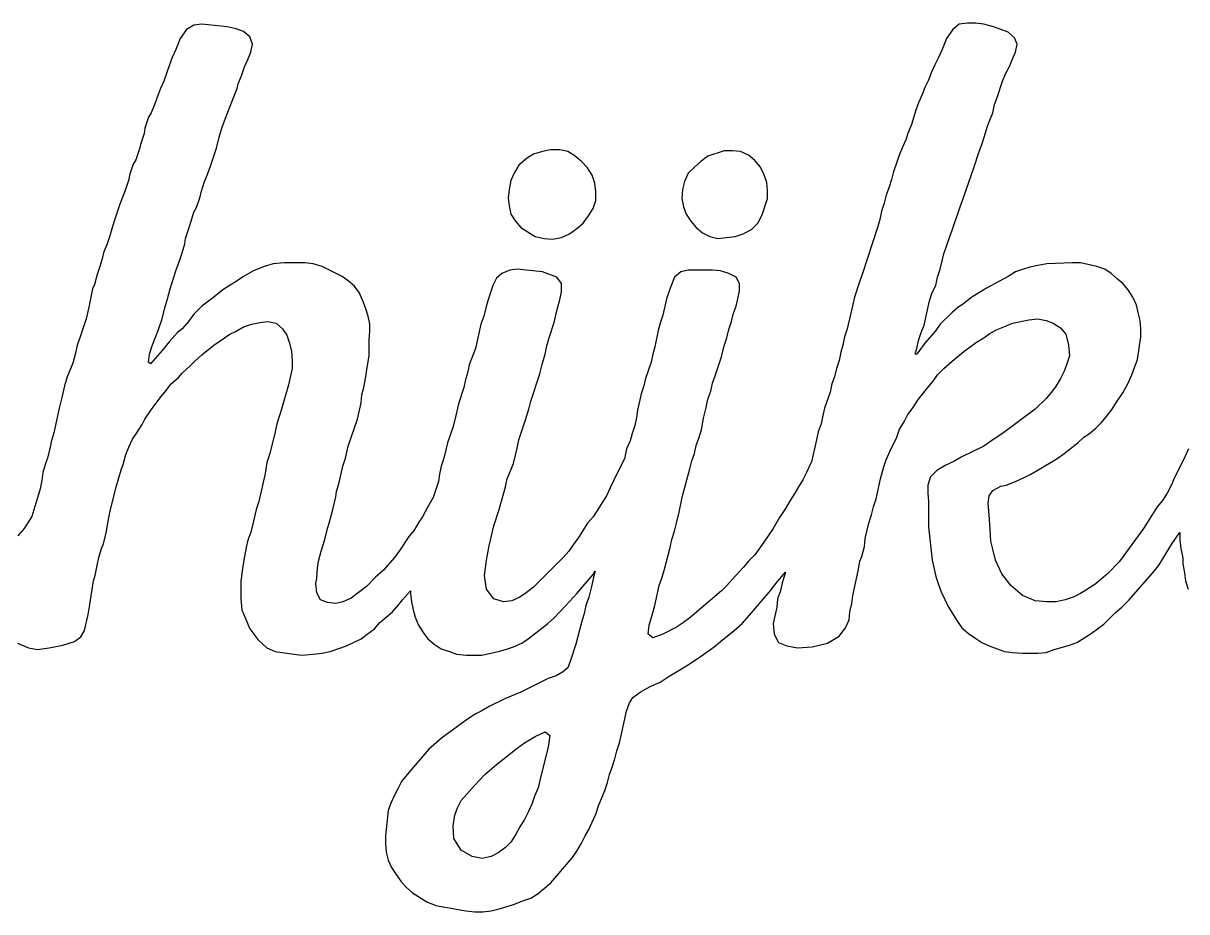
# Model space of a CAD drawing. Header units: metres. Extents: x 0 to 150, y -4 to 10.
# Drawn here: x 39.16 to 57.04, y -4.08 to 9.57 of the extents above; entities that cross this region are included whole.
import ezdxf

# ---------------------------------------------------------------- set-up
doc = ezdxf.new("R2010")
doc.units = ezdxf.units.M

msp = doc.modelspace()

# ---------------------------------------------------------------- linework, layer by layer
for p, q in [((41.782, 9.541), (41.671, 9.472)), ((41.907, 9.555), (41.782, 9.541)), ((42.296, 9.513), (41.907, 9.555)), ((42.435, 9.485), (42.296, 9.513)), ((42.546, 9.444), (42.435, 9.485)), ((53.547, 9.555), (53.449, 9.472)), ((53.672, 9.569), (53.547, 9.555)), ((53.797, 9.569), (53.672, 9.569)), ((53.922, 9.555), (53.797, 9.569)), ((54.074, 9.513), (53.922, 9.555)), ((54.158, 9.485), (54.074, 9.513)), ((54.297, 9.43), (54.158, 9.485)), ((41.574, 9.333), (41.504, 9.166)), ((41.671, 9.472), (41.574, 9.333)), ((42.643, 9.36), (42.546, 9.444)), ((42.685, 9.249), (42.643, 9.36)), ((53.352, 9.333), (53.283, 9.166)), ((53.449, 9.472), (53.352, 9.333)), ((54.394, 9.347), (54.297, 9.43)), ((54.436, 9.249), (54.394, 9.347)), ((41.504, 9.166), (41.449, 9.041)), ((42.615, 9.013), (42.657, 9.124)), ((42.657, 9.124), (42.685, 9.249)), ((53.283, 9.166), (53.227, 9.041)), ((54.352, 8.999), (54.408, 9.124)), ((54.408, 9.124), (54.436, 9.249)), ((41.449, 9.041), (41.407, 8.93)), ((42.56, 8.902), (42.615, 9.013)), ((53.227, 9.041), (53.172, 8.93)), ((54.324, 8.916), (54.352, 8.999)), ((41.407, 8.93), (41.324, 8.68)), ((42.463, 8.638), (42.518, 8.777)), ((42.518, 8.777), (42.56, 8.902)), ((53.116, 8.805), (53.074, 8.694)), ((53.172, 8.93), (53.116, 8.805)), ((54.213, 8.68), (54.255, 8.791)), ((54.255, 8.791), (54.324, 8.916)), ((41.324, 8.68), (41.268, 8.569)), ((42.449, 8.569), (42.463, 8.638)), ((53.019, 8.583), (52.977, 8.472)), ((53.074, 8.694), (53.019, 8.583)), ((54.13, 8.43), (54.213, 8.68)), ((41.227, 8.458), (41.185, 8.333)), ((41.268, 8.569), (41.227, 8.458)), ((42.379, 8.388), (42.449, 8.569)), ((52.977, 8.472), (52.922, 8.347)), ((54.088, 8.319), (54.13, 8.43)), ((41.185, 8.333), (41.129, 8.194)), ((42.268, 8.11), (42.379, 8.388)), ((52.88, 8.235), (52.811, 8.013)), ((52.922, 8.347), (52.88, 8.235)), ((54.061, 8.194), (54.088, 8.319)), ((41.088, 8.124), (41.032, 7.958)), ((41.129, 8.194), (41.088, 8.124)), ((42.213, 7.958), (42.268, 8.11)), ((53.977, 7.972), (54.005, 8.055)), ((54.005, 8.055), (54.061, 8.194)), ((41.018, 7.874), (40.963, 7.708)), ((41.032, 7.958), (41.018, 7.874)), ((42.171, 7.819), (42.213, 7.958)), ((52.755, 7.874), (52.727, 7.777)), ((52.811, 8.013), (52.755, 7.874)), ((53.936, 7.833), (53.977, 7.972)), ((40.963, 7.708), (40.949, 7.638)), ((42.129, 7.652), (42.171, 7.819)), ((52.727, 7.777), (52.672, 7.666)), ((53.852, 7.597), (53.894, 7.708)), ((53.894, 7.708), (53.936, 7.833)), ((40.949, 7.638), (40.893, 7.472)), ((42.032, 7.36), (42.129, 7.652)), ((47.002, 7.555), (46.891, 7.485)), ((47.141, 7.597), (47.002, 7.555)), ((47.266, 7.624), (47.141, 7.597)), ((47.405, 7.624), (47.266, 7.624)), ((47.53, 7.597), (47.405, 7.624)), ((47.641, 7.527), (47.53, 7.597)), ((47.738, 7.444), (47.641, 7.527)), ((49.684, 7.527), (49.573, 7.444)), ((49.934, 7.61), (49.684, 7.527)), ((50.059, 7.61), (49.934, 7.61)), ((50.184, 7.597), (50.059, 7.61)), ((50.309, 7.541), (50.184, 7.597)), ((50.406, 7.458), (50.309, 7.541)), ((52.616, 7.527), (52.574, 7.402)), ((52.672, 7.666), (52.616, 7.527)), ((53.769, 7.347), (53.852, 7.597)), ((40.852, 7.402), (40.796, 7.235)), ((40.893, 7.472), (40.852, 7.402)), ((41.977, 7.208), (42.032, 7.36)), ((46.78, 7.388), (46.71, 7.277)), ((46.891, 7.485), (46.78, 7.388)), ((47.835, 7.347), (47.738, 7.444)), ((47.905, 7.235), (47.835, 7.347)), ((49.476, 7.36), (49.378, 7.263)), ((49.573, 7.444), (49.476, 7.36)), ((50.49, 7.36), (50.406, 7.458)), ((50.545, 7.249), (50.49, 7.36)), ((52.574, 7.402), (52.533, 7.291)), ((53.686, 7.111), (53.769, 7.347)), ((40.782, 7.166), (40.727, 6.999)), ((40.796, 7.235), (40.782, 7.166)), ((41.949, 7.138), (41.977, 7.208)), ((46.71, 7.277), (46.655, 7.152)), ((47.946, 7.111), (47.905, 7.235)), ((49.378, 7.263), (49.323, 7.138)), ((50.587, 7.124), (50.545, 7.249)), ((52.505, 7.166), (52.463, 7.041)), ((52.533, 7.291), (52.505, 7.166)), ((40.727, 6.999), (40.643, 6.791)), ((41.893, 6.972), (41.949, 7.138)), ((46.627, 7.013), (46.613, 6.888)), ((46.655, 7.152), (46.627, 7.013)), ((47.96, 6.986), (47.946, 7.111)), ((47.96, 6.847), (47.96, 6.986)), ((49.295, 7.013), (49.281, 6.874)), ((49.323, 7.138), (49.295, 7.013)), ((50.601, 6.999), (50.587, 7.124)), ((50.601, 6.874), (50.601, 6.999)), ((52.463, 7.041), (52.422, 6.93)), ((53.602, 6.861), (53.686, 7.111)), ((41.824, 6.736), (41.879, 6.902)), ((41.879, 6.902), (41.893, 6.972)), ((46.613, 6.888), (46.627, 6.763)), ((47.919, 6.722), (47.96, 6.847)), ((49.281, 6.874), (49.309, 6.749)), ((50.517, 6.624), (50.601, 6.874)), ((52.394, 6.805), (52.352, 6.68)), ((52.422, 6.93), (52.394, 6.805)), ((53.561, 6.749), (53.602, 6.861)), ((40.602, 6.666), (40.56, 6.527)), ((40.643, 6.791), (40.602, 6.666)), ((41.74, 6.527), (41.782, 6.666)), ((41.782, 6.666), (41.824, 6.736)), ((46.627, 6.763), (46.655, 6.638)), ((46.655, 6.638), (46.724, 6.527)), ((47.849, 6.611), (47.919, 6.722)), ((49.309, 6.749), (49.351, 6.638)), ((49.351, 6.638), (49.42, 6.527)), ((50.448, 6.499), (50.517, 6.624)), ((52.352, 6.68), (52.324, 6.555)), ((53.477, 6.513), (53.519, 6.624)), ((53.519, 6.624), (53.561, 6.749)), ((40.532, 6.444), (40.49, 6.305)), ((40.56, 6.527), (40.532, 6.444)), ((41.699, 6.402), (41.74, 6.527)), ((46.724, 6.527), (46.807, 6.43)), ((47.669, 6.416), (47.766, 6.499)), ((47.766, 6.499), (47.849, 6.611)), ((49.42, 6.527), (49.503, 6.43)), ((50.351, 6.402), (50.448, 6.499)), ((52.297, 6.444), (52.213, 6.194)), ((52.324, 6.555), (52.297, 6.444)), ((53.436, 6.388), (53.477, 6.513)), ((40.49, 6.305), (40.449, 6.18)), ((41.643, 6.18), (41.657, 6.263)), ((41.657, 6.263), (41.699, 6.402)), ((46.807, 6.43), (47.03, 6.291)), ((47.03, 6.291), (47.169, 6.263)), ((47.169, 6.263), (47.294, 6.249)), ((47.294, 6.249), (47.432, 6.277)), ((47.432, 6.277), (47.557, 6.333)), ((47.557, 6.333), (47.669, 6.416)), ((49.503, 6.43), (49.601, 6.347)), ((49.601, 6.347), (49.712, 6.291)), ((49.712, 6.291), (49.837, 6.263)), ((49.837, 6.263), (50.101, 6.291)), ((50.101, 6.291), (50.226, 6.333)), ((50.226, 6.333), (50.351, 6.402)), ((53.311, 6.027), (53.394, 6.277)), ((53.394, 6.277), (53.436, 6.388)), ((40.449, 6.18), (40.393, 6.041)), ((41.602, 6.041), (41.643, 6.18)), ((52.213, 6.194), (52.061, 5.722)), ((40.379, 5.972), (40.338, 5.833)), ((40.393, 6.041), (40.379, 5.972)), ((41.504, 5.763), (41.56, 5.916)), ((41.56, 5.916), (41.602, 6.041)), ((53.255, 5.791), (53.283, 5.916)), ((53.283, 5.916), (53.311, 6.027)), ((40.338, 5.833), (40.296, 5.708)), ((41.421, 5.486), (41.504, 5.763)), ((42.699, 5.763), (42.546, 5.68)), ((42.865, 5.833), (42.699, 5.763)), ((43.004, 5.874), (42.865, 5.833)), ((43.171, 5.888), (43.004, 5.874)), ((43.49, 5.888), (43.171, 5.888)), ((43.615, 5.874), (43.49, 5.888)), ((43.754, 5.833), (43.615, 5.874)), ((44.06, 5.68), (43.754, 5.833)), ((46.516, 5.722), (46.432, 5.652)), ((46.641, 5.777), (46.516, 5.722)), ((46.752, 5.791), (46.641, 5.777)), ((46.891, 5.777), (46.752, 5.791)), ((47.141, 5.749), (46.891, 5.777)), ((47.363, 5.666), (47.141, 5.749)), ((49.267, 5.749), (49.17, 5.666)), ((49.378, 5.777), (49.267, 5.749)), ((49.753, 5.777), (49.378, 5.777)), ((49.878, 5.763), (49.753, 5.777)), ((50.003, 5.722), (49.878, 5.763)), ((50.115, 5.666), (50.003, 5.722)), ((52.061, 5.722), (52.019, 5.611)), ((53.213, 5.666), (53.255, 5.791)), ((54.408, 5.749), (54.297, 5.68)), ((54.533, 5.791), (54.408, 5.749)), ((54.63, 5.819), (54.533, 5.791)), ((54.755, 5.847), (54.63, 5.819)), ((54.894, 5.874), (54.755, 5.847)), ((55.283, 5.888), (54.894, 5.874)), ((55.408, 5.888), (55.283, 5.888)), ((55.658, 5.833), (55.408, 5.888)), ((55.783, 5.791), (55.658, 5.833)), ((55.88, 5.722), (55.783, 5.791)), ((55.977, 5.638), (55.88, 5.722)), ((40.254, 5.555), (40.227, 5.486)), ((40.296, 5.708), (40.254, 5.555)), ((42.449, 5.611), (42.227, 5.472)), ((42.546, 5.68), (42.449, 5.611)), ((44.157, 5.611), (44.06, 5.68)), ((44.254, 5.527), (44.157, 5.611)), ((46.432, 5.652), (46.377, 5.541)), ((47.432, 5.569), (47.363, 5.666)), ((47.432, 5.444), (47.432, 5.569)), ((49.17, 5.666), (49.101, 5.499)), ((50.17, 5.569), (50.115, 5.666)), ((50.17, 5.458), (50.17, 5.569)), ((52.019, 5.611), (51.936, 5.361)), ((53.186, 5.541), (53.213, 5.666)), ((54.297, 5.68), (53.963, 5.499)), ((56.061, 5.569), (55.977, 5.638)), ((56.144, 5.472), (56.061, 5.569)), ((40.227, 5.486), (40.171, 5.208)), ((41.379, 5.333), (41.421, 5.486)), ((42.227, 5.472), (42.088, 5.361)), ((44.324, 5.43), (44.254, 5.527)), ((44.379, 5.305), (44.324, 5.43)), ((46.335, 5.416), (46.28, 5.236)), ((46.377, 5.541), (46.335, 5.416)), ((47.405, 5.319), (47.432, 5.444)), ((49.101, 5.499), (49.045, 5.333)), ((50.142, 5.333), (50.17, 5.458)), ((53.088, 5.305), (53.13, 5.43)), ((53.13, 5.43), (53.186, 5.541)), ((53.963, 5.499), (53.741, 5.361)), ((56.213, 5.361), (56.144, 5.472)), ((40.171, 5.208), (40.129, 5.027)), ((41.296, 5.027), (41.338, 5.194)), ((41.338, 5.194), (41.379, 5.333)), ((41.907, 5.222), (41.782, 5.097)), ((42.088, 5.361), (41.907, 5.222)), ((44.421, 5.194), (44.379, 5.305)), ((44.463, 5.069), (44.421, 5.194)), ((46.28, 5.236), (46.238, 5.069)), ((47.363, 5.152), (47.405, 5.319)), ((49.045, 5.333), (48.99, 5.083)), ((50.073, 5.097), (50.115, 5.222)), ((50.115, 5.222), (50.142, 5.333)), ((51.908, 5.249), (51.824, 4.874)), ((51.936, 5.361), (51.908, 5.249)), ((53.005, 4.93), (53.088, 5.305)), ((53.519, 5.194), (53.436, 5.124)), ((53.616, 5.263), (53.519, 5.194)), ((53.741, 5.361), (53.616, 5.263)), ((56.269, 5.236), (56.213, 5.361)), ((56.297, 5.124), (56.269, 5.236)), ((40.129, 5.027), (40.032, 4.736)), ((41.24, 4.861), (41.296, 5.027)), ((41.782, 5.097), (41.699, 4.986)), ((44.49, 4.944), (44.463, 5.069)), ((46.238, 5.069), (46.196, 4.944)), ((47.321, 4.972), (47.363, 5.152)), ((48.99, 5.083), (48.948, 4.958)), ((50.045, 4.986), (50.073, 5.097)), ((53.436, 5.124), (53.255, 4.944)), ((54.366, 4.958), (54.616, 5.013)), ((54.616, 5.013), (54.755, 5.027)), ((54.755, 5.027), (54.88, 4.999)), ((56.324, 4.999), (56.297, 5.124)), ((41.185, 4.722), (41.24, 4.861)), ((41.602, 4.874), (41.532, 4.819)), ((41.699, 4.986), (41.602, 4.874)), ((42.338, 4.791), (42.421, 4.833)), ((42.421, 4.833), (42.546, 4.902)), ((42.546, 4.902), (42.671, 4.944)), ((42.671, 4.944), (42.796, 4.972)), ((42.796, 4.972), (42.921, 4.986)), ((42.921, 4.986), (43.046, 4.958)), ((43.046, 4.958), (43.143, 4.874)), ((43.143, 4.874), (43.213, 4.777)), ((44.477, 4.708), (44.49, 4.833)), ((44.49, 4.833), (44.49, 4.944)), ((46.196, 4.944), (46.113, 4.569)), ((47.238, 4.722), (47.321, 4.972)), ((48.92, 4.847), (48.865, 4.597)), ((48.948, 4.958), (48.92, 4.847)), ((49.976, 4.736), (50.003, 4.861)), ((50.003, 4.861), (50.045, 4.986)), ((51.824, 4.874), (51.783, 4.749)), ((52.963, 4.819), (53.005, 4.93)), ((53.186, 4.847), (53.019, 4.652)), ((53.255, 4.944), (53.186, 4.847)), ((54.019, 4.805), (54.13, 4.861)), ((54.13, 4.861), (54.255, 4.916)), ((54.255, 4.916), (54.366, 4.958)), ((54.88, 4.999), (54.991, 4.958)), ((54.991, 4.958), (55.102, 4.888)), ((55.102, 4.888), (55.186, 4.791)), ((56.338, 4.874), (56.324, 4.999)), ((56.338, 4.749), (56.338, 4.874)), ((40.032, 4.736), (39.99, 4.624)), ((41.143, 4.611), (41.185, 4.722)), ((41.407, 4.68), (41.296, 4.541)), ((41.532, 4.819), (41.407, 4.68)), ((42.088, 4.624), (42.338, 4.791)), ((43.213, 4.777), (43.254, 4.652)), ((43.254, 4.652), (43.282, 4.527)), ((44.477, 4.458), (44.477, 4.708)), ((47.21, 4.611), (47.238, 4.722)), ((49.934, 4.611), (49.976, 4.736)), ((51.783, 4.749), (51.755, 4.624)), ((52.894, 4.569), (52.922, 4.694)), ((53.019, 4.652), (52.894, 4.486)), ((52.922, 4.694), (52.963, 4.819)), ((53.616, 4.527), (53.811, 4.666)), ((53.811, 4.666), (53.922, 4.736)), ((53.922, 4.736), (54.019, 4.805)), ((55.186, 4.791), (55.227, 4.624)), ((56.283, 4.402), (56.338, 4.749)), ((39.963, 4.499), (39.921, 4.347)), ((39.99, 4.624), (39.963, 4.499)), ((41.088, 4.361), (41.102, 4.486)), ((41.102, 4.486), (41.143, 4.611)), ((41.296, 4.541), (41.115, 4.333)), ((41.796, 4.374), (41.907, 4.472)), ((41.907, 4.472), (42.088, 4.624)), ((43.282, 4.527), (43.296, 4.388)), ((46.113, 4.569), (46.016, 4.319)), ((47.141, 4.347), (47.182, 4.486)), ((47.182, 4.486), (47.21, 4.611)), ((48.837, 4.486), (48.809, 4.361)), ((48.865, 4.597), (48.837, 4.486)), ((49.892, 4.444), (49.934, 4.611)), ((51.727, 4.513), (51.699, 4.388)), ((51.755, 4.624), (51.727, 4.513)), ((52.866, 4.486), (52.894, 4.569)), ((52.894, 4.486), (52.866, 4.486)), ((53.436, 4.374), (53.616, 4.527)), ((55.227, 4.624), (55.241, 4.458)), ((39.921, 4.347), (39.838, 4.138)), ((41.115, 4.333), (41.088, 4.361)), ((41.602, 4.194), (41.727, 4.305)), ((41.727, 4.305), (41.796, 4.374)), ((43.296, 4.388), (43.296, 4.263)), ((44.449, 4.277), (44.477, 4.458)), ((46.016, 4.319), (45.988, 4.194)), ((47.099, 4.18), (47.141, 4.347)), ((48.809, 4.361), (48.726, 4.111)), ((49.795, 4.152), (49.892, 4.444)), ((51.699, 4.388), (51.658, 4.263)), ((53.311, 4.263), (53.436, 4.374)), ((55.199, 4.333), (55.158, 4.222)), ((55.241, 4.458), (55.199, 4.333)), ((56.241, 4.277), (56.283, 4.402)), ((39.838, 4.138), (39.796, 3.999)), ((41.435, 4.027), (41.546, 4.124)), ((41.546, 4.124), (41.602, 4.194)), ((43.296, 4.263), (43.24, 4.013)), ((44.421, 4.111), (44.449, 4.277)), ((45.988, 4.194), (45.96, 4.097)), ((46.96, 3.763), (47.099, 4.18)), ((49.753, 4.041), (49.795, 4.152)), ((51.63, 4.138), (51.588, 4.027)), ((51.658, 4.263), (51.63, 4.138)), ((53.144, 4.069), (53.213, 4.166)), ((53.213, 4.166), (53.311, 4.263)), ((55.158, 4.222), (55.102, 4.111)), ((56.144, 4.041), (56.199, 4.166)), ((56.199, 4.166), (56.241, 4.277)), ((39.796, 3.999), (39.754, 3.819)), ((41.338, 3.902), (41.435, 4.027)), ((43.24, 4.013), (43.129, 3.638)), ((44.365, 3.861), (44.393, 3.972)), ((44.393, 3.972), (44.421, 4.111)), ((45.932, 3.972), (45.849, 3.722)), ((45.96, 4.097), (45.932, 3.972)), ((48.698, 3.999), (48.656, 3.874)), ((48.726, 4.111), (48.698, 3.999)), ((49.726, 3.916), (49.753, 4.041)), ((51.588, 4.027), (51.561, 3.902)), ((52.922, 3.791), (53.061, 3.972)), ((53.061, 3.972), (53.144, 4.069)), ((55.033, 3.999), (54.963, 3.902)), ((55.102, 4.111), (55.033, 3.999)), ((56.061, 3.888), (56.144, 4.041)), ((39.754, 3.819), (39.713, 3.652)), ((41.185, 3.708), (41.282, 3.833)), ((41.282, 3.833), (41.338, 3.902)), ((44.352, 3.736), (44.365, 3.861)), ((46.932, 3.638), (46.96, 3.763)), ((48.656, 3.874), (48.601, 3.624)), ((49.656, 3.666), (49.684, 3.791)), ((49.684, 3.791), (49.726, 3.916)), ((51.561, 3.902), (51.477, 3.652)), ((52.838, 3.666), (52.922, 3.791)), ((54.88, 3.805), (54.713, 3.638)), ((54.963, 3.902), (54.88, 3.805)), ((55.963, 3.749), (56.061, 3.888)), ((39.713, 3.652), (39.629, 3.277)), ((41.032, 3.486), (41.115, 3.611)), ((41.115, 3.611), (41.185, 3.708)), ((43.129, 3.638), (43.102, 3.555)), ((44.296, 3.486), (44.352, 3.736)), ((45.849, 3.722), (45.808, 3.541)), ((46.877, 3.458), (46.932, 3.638)), ((48.601, 3.624), (48.587, 3.513)), ((49.615, 3.499), (49.656, 3.666)), ((51.477, 3.652), (51.45, 3.541)), ((52.755, 3.555), (52.838, 3.666)), ((54.713, 3.638), (54.213, 3.263)), ((55.811, 3.527), (55.894, 3.638)), ((55.894, 3.638), (55.963, 3.749)), ((40.907, 3.277), (40.99, 3.402)), ((40.99, 3.402), (41.032, 3.486)), ((43.06, 3.416), (43.032, 3.291)), ((43.102, 3.555), (43.06, 3.416)), ((44.157, 3.069), (44.296, 3.486)), ((45.808, 3.541), (45.766, 3.374)), ((46.78, 3.166), (46.877, 3.458)), ((48.587, 3.513), (48.559, 3.388)), ((49.587, 3.319), (49.615, 3.499)), ((51.422, 3.416), (51.38, 3.291)), ((51.45, 3.541), (51.422, 3.416)), ((52.63, 3.333), (52.699, 3.444)), ((52.699, 3.444), (52.755, 3.555)), ((55.644, 3.347), (55.727, 3.43)), ((55.727, 3.43), (55.811, 3.527)), ((39.629, 3.277), (39.588, 3.138)), ((40.838, 3.18), (40.907, 3.277)), ((43.032, 3.291), (42.949, 2.958)), ((45.766, 3.374), (45.683, 3.124)), ((48.517, 3.263), (48.49, 3.152)), ((48.559, 3.388), (48.517, 3.263)), ((49.545, 3.194), (49.587, 3.319)), ((51.38, 3.291), (51.352, 3.166)), ((52.588, 3.208), (52.63, 3.333)), ((54.213, 3.263), (54.061, 3.166)), ((55.463, 3.208), (55.547, 3.263)), ((55.547, 3.263), (55.644, 3.347)), ((39.574, 3.055), (39.532, 2.888)), ((39.588, 3.138), (39.574, 3.055)), ((40.74, 2.944), (40.782, 3.055)), ((40.782, 3.055), (40.838, 3.18)), ((44.115, 2.888), (44.157, 3.069)), ((45.683, 3.124), (45.655, 3.013)), ((46.724, 2.93), (46.752, 3.041)), ((46.752, 3.041), (46.78, 3.166)), ((48.49, 3.152), (48.434, 3.027)), ((49.476, 2.958), (49.503, 3.083)), ((49.503, 3.083), (49.545, 3.194)), ((51.325, 3.055), (51.274, 2.828)), ((51.352, 3.166), (51.325, 3.055)), ((52.477, 2.986), (52.588, 3.208)), ((53.922, 3.069), (53.574, 2.902)), ((54.061, 3.166), (53.922, 3.069)), ((55.158, 2.958), (55.366, 3.124)), ((55.366, 3.124), (55.463, 3.208)), ((39.532, 2.888), (39.504, 2.805)), ((40.699, 2.791), (40.74, 2.944)), ((42.949, 2.958), (42.907, 2.819)), ((44.074, 2.763), (44.115, 2.888)), ((45.627, 2.888), (45.585, 2.763)), ((45.655, 3.013), (45.627, 2.888)), ((46.696, 2.805), (46.724, 2.93)), ((48.399, 2.877), (48.294, 2.666)), ((48.434, 3.027), (48.399, 2.877)), ((49.434, 2.847), (49.476, 2.958)), ((52.38, 2.736), (52.422, 2.861)), ((52.422, 2.861), (52.477, 2.986)), ((53.574, 2.902), (53.463, 2.833)), ((54.741, 2.694), (55.061, 2.888)), ((55.061, 2.888), (55.158, 2.958)), ((57.019, 2.916), (56.838, 2.555)), ((57.068, 3.027), (57.019, 2.916)), ((39.504, 2.805), (39.463, 2.666)), ((40.588, 2.444), (40.671, 2.722)), ((40.671, 2.722), (40.699, 2.791)), ((42.907, 2.819), (42.879, 2.652)), ((44.018, 2.513), (44.074, 2.763)), ((45.585, 2.763), (45.558, 2.638)), ((46.599, 2.569), (46.696, 2.805)), ((49.295, 2.305), (49.406, 2.722)), ((49.406, 2.722), (49.434, 2.847)), ((51.253, 2.791), (51.198, 2.666)), ((51.274, 2.828), (51.253, 2.791)), ((52.338, 2.569), (52.38, 2.736)), ((53.199, 2.694), (53.102, 2.597)), ((53.338, 2.777), (53.199, 2.694)), ((53.463, 2.833), (53.338, 2.777)), ((54.644, 2.638), (54.741, 2.694)), ((39.449, 2.541), (39.421, 2.416)), ((39.463, 2.666), (39.449, 2.541)), ((42.879, 2.652), (42.782, 2.222)), ((43.977, 2.374), (44.018, 2.513)), ((45.544, 2.527), (45.462, 2.283)), ((45.558, 2.638), (45.544, 2.527)), ((46.571, 2.444), (46.599, 2.569)), ((48.294, 2.666), (48.182, 2.43)), ((51.142, 2.555), (51.073, 2.444)), ((51.198, 2.666), (51.142, 2.555)), ((52.269, 2.263), (52.338, 2.569)), ((53.102, 2.597), (53.061, 2.472)), ((54.269, 2.472), (54.408, 2.527)), ((54.408, 2.527), (54.533, 2.583)), ((54.533, 2.583), (54.644, 2.638)), ((56.838, 2.555), (56.811, 2.486)), ((39.421, 2.416), (39.379, 2.277)), ((40.546, 2.277), (40.588, 2.444)), ((43.963, 2.291), (43.977, 2.374)), ((46.474, 2.097), (46.571, 2.444)), ((48.182, 2.43), (48.127, 2.305)), ((51.017, 2.347), (50.948, 2.236)), ((51.073, 2.444), (51.017, 2.347)), ((53.061, 2.472), (53.061, 2.347)), ((53.061, 2.347), (53.074, 2.222)), ((54.005, 2.305), (54.061, 2.388)), ((54.061, 2.388), (54.186, 2.458)), ((54.186, 2.458), (54.269, 2.472)), ((56.741, 2.347), (56.672, 2.236)), ((56.811, 2.486), (56.741, 2.347)), ((39.352, 2.194), (39.291, 1.99)), ((39.379, 2.277), (39.352, 2.194)), ((40.504, 2.097), (40.546, 2.277)), ((42.782, 2.222), (42.74, 2.097)), ((43.921, 2.097), (43.963, 2.291)), ((45.462, 2.283), (45.379, 2.138)), ((48.044, 2.18), (47.974, 2.069)), ((48.127, 2.305), (48.044, 2.18)), ((49.24, 2.055), (49.295, 2.305)), ((50.948, 2.236), (50.878, 2.111)), ((52.227, 2.138), (52.269, 2.263)), ((53.074, 2.222), (53.074, 1.833)), ((53.991, 2.194), (54.005, 2.305)), ((54.005, 2.013), (53.991, 2.194)), ((56.672, 2.236), (56.588, 2.138)), ((39.291, 1.99), (39.175, 1.805)), ((40.435, 1.736), (40.477, 1.972)), ((40.477, 1.972), (40.504, 2.097)), ((42.74, 2.097), (42.699, 1.916)), ((43.865, 1.888), (43.921, 2.097)), ((45.296, 1.986), (45.24, 1.902)), ((45.379, 2.138), (45.296, 1.986)), ((46.391, 1.847), (46.474, 2.097)), ((47.919, 1.986), (47.835, 1.888)), ((47.974, 2.069), (47.919, 1.986)), ((49.198, 1.888), (49.24, 2.055)), ((50.781, 1.972), (50.684, 1.805)), ((50.878, 2.111), (50.781, 1.972)), ((52.158, 1.888), (52.199, 2.013)), ((52.199, 2.013), (52.227, 2.138)), ((54.019, 1.791), (54.005, 2.013)), ((56.588, 2.138), (56.38, 1.805)), ((39.175, 1.805), (39.077, 1.694)), ((42.699, 1.916), (42.657, 1.749)), ((43.796, 1.638), (43.838, 1.805)), ((43.838, 1.805), (43.865, 1.888)), ((45.24, 1.902), (45.171, 1.777)), ((46.321, 1.541), (46.391, 1.847)), ((47.835, 1.888), (47.696, 1.666)), ((49.17, 1.763), (49.198, 1.888)), ((50.684, 1.805), (50.545, 1.597)), ((52.13, 1.777), (52.158, 1.888)), ((53.074, 1.833), (53.13, 1.319)), ((54.033, 1.611), (54.019, 1.791)), ((56.38, 1.805), (56.074, 1.388)), ((40.393, 1.569), (40.435, 1.736)), ((42.615, 1.624), (42.588, 1.513)), ((42.657, 1.749), (42.615, 1.624)), ((43.74, 1.458), (43.796, 1.638)), ((45.088, 1.68), (44.949, 1.472)), ((45.171, 1.777), (45.088, 1.68)), ((47.696, 1.666), (47.613, 1.555)), ((49.101, 1.513), (49.128, 1.638)), ((49.128, 1.638), (49.17, 1.763)), ((52.088, 1.527), (52.102, 1.652)), ((52.102, 1.652), (52.13, 1.777)), ((54.061, 1.486), (54.033, 1.611)), ((56.824, 1.583), (56.922, 1.722)), ((56.922, 1.722), (56.938, 1.746)), ((56.938, 1.746), (56.938, 1.624)), ((56.938, 1.624), (56.952, 1.499)), ((40.324, 1.361), (40.365, 1.499)), ((40.365, 1.499), (40.393, 1.569)), ((42.588, 1.513), (42.56, 1.374)), ((43.699, 1.305), (43.74, 1.458)), ((44.949, 1.472), (44.865, 1.361)), ((46.28, 1.319), (46.321, 1.541)), ((47.544, 1.458), (47.46, 1.361)), ((47.613, 1.555), (47.544, 1.458)), ((49.017, 1.18), (49.101, 1.513)), ((50.545, 1.597), (50.406, 1.402)), ((52.047, 1.374), (52.088, 1.527)), ((54.102, 1.319), (54.061, 1.486)), ((56.616, 1.249), (56.824, 1.583)), ((56.952, 1.499), (56.98, 1.347)), ((40.296, 1.236), (40.324, 1.361)), ((42.56, 1.374), (42.532, 1.194)), ((43.685, 1.194), (43.699, 1.305)), ((44.865, 1.361), (44.699, 1.166)), ((46.252, 1.083), (46.28, 1.319)), ((47.46, 1.361), (47.002, 0.902)), ((50.309, 1.305), (50.226, 1.208)), ((50.406, 1.402), (50.309, 1.305)), ((51.991, 1.152), (52.019, 1.305)), ((52.019, 1.305), (52.047, 1.374)), ((53.13, 1.319), (53.186, 1.069)), ((54.199, 1.111), (54.102, 1.319)), ((56.005, 1.291), (55.824, 1.111)), ((56.074, 1.388), (56.005, 1.291)), ((56.98, 1.347), (56.98, 1.263)), ((56.98, 1.263), (57.008, 1.124)), ((40.24, 0.999), (40.268, 1.083)), ((40.268, 1.083), (40.296, 1.236)), ((42.532, 1.194), (42.504, 0.986)), ((43.671, 1.041), (43.685, 1.194)), ((44.699, 1.166), (44.574, 1.055)), ((46.28, 0.874), (46.252, 1.083)), ((47.669, 0.805), (47.919, 1.097)), ((47.934, 1.097), (47.892, 0.916)), ((47.919, 1.097), (47.952, 1.151)), ((47.952, 1.151), (47.934, 1.097)), ((48.976, 1.041), (49.017, 1.18)), ((50.226, 1.208), (50.059, 1.027)), ((50.726, 0.958), (50.875, 1.132)), ((50.866, 1.097), (50.825, 0.972)), ((50.875, 1.132), (50.866, 1.097)), ((51.908, 0.777), (51.991, 1.152)), ((54.338, 0.93), (54.199, 1.111)), ((55.824, 1.111), (55.63, 0.944)), ((56.158, 0.708), (56.547, 1.152)), ((56.547, 1.152), (56.616, 1.249)), ((57.008, 1.124), (57.022, 0.999)), ((40.185, 0.638), (40.24, 0.999)), ((42.504, 0.986), (42.504, 0.722)), ((43.657, 0.958), (43.671, 1.041)), ((43.671, 0.819), (43.657, 0.958)), ((44.435, 0.916), (44.31, 0.819)), ((44.574, 1.055), (44.435, 0.916)), ((47.002, 0.902), (46.891, 0.819)), ((47.892, 0.916), (47.851, 0.749)), ((48.865, 0.624), (48.934, 0.93)), ((48.934, 0.93), (48.976, 1.041)), ((49.976, 0.93), (49.892, 0.847)), ((50.059, 1.027), (49.976, 0.93)), ((50.656, 0.861), (50.726, 0.958)), ((50.825, 0.972), (50.797, 0.847)), ((53.186, 1.069), (53.227, 0.944)), ((53.227, 0.944), (53.269, 0.833)), ((54.519, 0.777), (54.338, 0.93)), ((55.63, 0.944), (55.408, 0.805)), ((57.022, 0.999), (57.062, 0.874)), ((42.504, 0.722), (42.518, 0.555)), ((43.727, 0.708), (43.671, 0.819)), ((44.199, 0.736), (44.074, 0.68)), ((44.31, 0.819), (44.199, 0.736)), ((44.99, 0.708), (45.113, 0.849)), ((45.113, 0.849), (45.113, 0.805)), ((45.113, 0.805), (45.127, 0.68)), ((46.391, 0.722), (46.28, 0.874)), ((46.544, 0.68), (46.391, 0.722)), ((46.794, 0.749), (46.669, 0.694)), ((46.891, 0.819), (46.794, 0.749)), ((47.502, 0.624), (47.669, 0.805)), ((47.851, 0.749), (47.809, 0.624)), ((49.892, 0.847), (49.406, 0.43)), ((50.323, 0.472), (50.656, 0.861)), ((50.755, 0.722), (50.741, 0.597)), ((50.797, 0.847), (50.755, 0.722)), ((51.894, 0.652), (51.908, 0.777)), ((53.269, 0.833), (53.38, 0.597)), ((54.713, 0.694), (54.519, 0.777)), ((55.297, 0.749), (55.172, 0.708)), ((55.408, 0.805), (55.297, 0.749)), ((40.157, 0.486), (40.185, 0.638)), ((42.518, 0.555), (42.574, 0.43)), ((43.838, 0.666), (43.727, 0.708)), ((43.963, 0.652), (43.838, 0.666)), ((44.074, 0.68), (43.963, 0.652)), ((44.838, 0.527), (44.935, 0.638)), ((44.935, 0.638), (44.99, 0.708)), ((45.127, 0.68), (45.155, 0.555)), ((45.155, 0.555), (45.183, 0.444)), ((46.669, 0.694), (46.544, 0.68)), ((47.405, 0.527), (47.502, 0.624)), ((47.809, 0.624), (47.781, 0.499)), ((48.823, 0.458), (48.865, 0.624)), ((50.741, 0.597), (50.686, 0.347)), ((51.866, 0.527), (51.894, 0.652)), ((53.38, 0.597), (53.519, 0.374)), ((54.894, 0.68), (54.713, 0.694)), ((55.033, 0.68), (54.894, 0.68)), ((55.172, 0.708), (55.033, 0.68)), ((55.949, 0.513), (56.047, 0.597)), ((56.047, 0.597), (56.158, 0.708)), ((40.102, 0.236), (40.157, 0.486)), ((42.574, 0.43), (42.643, 0.263)), ((44.56, 0.263), (44.643, 0.361)), ((44.643, 0.361), (44.838, 0.527)), ((45.183, 0.444), (45.238, 0.319)), ((47.224, 0.347), (47.321, 0.43)), ((47.321, 0.43), (47.405, 0.527)), ((47.74, 0.361), (47.656, 0.027)), ((47.781, 0.499), (47.74, 0.361)), ((48.781, 0.319), (48.823, 0.458)), ((49.309, 0.361), (49.198, 0.291)), ((49.406, 0.43), (49.309, 0.361)), ((50.212, 0.347), (50.323, 0.472)), ((51.797, 0.277), (51.852, 0.402)), ((51.852, 0.402), (51.866, 0.527)), ((53.519, 0.374), (53.588, 0.277)), ((55.769, 0.333), (55.949, 0.513)), ((40.046, 0.138), (40.102, 0.236)), ((42.643, 0.263), (42.768, 0.097)), ((44.352, 0.111), (44.449, 0.18)), ((44.449, 0.18), (44.56, 0.263)), ((45.238, 0.319), (45.308, 0.208)), ((45.308, 0.208), (45.377, 0.111)), ((46.919, 0.111), (47.224, 0.347)), ((48.767, 0.18), (48.781, 0.319)), ((48.837, 0.124), (48.767, 0.18)), ((48.99, 0.18), (48.837, 0.124)), ((49.198, 0.291), (48.99, 0.18)), ((49.878, 0.069), (50.087, 0.236)), ((50.087, 0.236), (50.212, 0.347)), ((50.686, 0.347), (50.7, 0.18)), ((50.7, 0.18), (50.769, 0.055)), ((51.699, 0.152), (51.797, 0.277)), ((53.588, 0.277), (53.686, 0.194)), ((53.686, 0.194), (53.783, 0.124)), ((55.352, 0.055), (55.574, 0.194)), ((55.574, 0.194), (55.769, 0.333)), ((39.074, 0.041), (39.241, -0.028)), ((39.56, -0.028), (39.768, 0.013)), ((39.768, 0.013), (39.949, 0.069)), ((39.949, 0.069), (40.046, 0.138)), ((42.768, 0.097), (42.907, -0.028)), ((43.879, -0.084), (44.129, 0)), ((44.129, 0), (44.352, 0.111)), ((45.377, 0.111), (45.474, 0.027)), ((45.474, 0.027), (45.585, -0.042)), ((46.696, -0.014), (46.821, 0.041)), ((46.821, 0.041), (46.919, 0.111)), ((47.656, 0.027), (47.573, -0.223)), ((49.781, -0.014), (49.878, 0.069)), ((50.769, 0.055), (50.894, 0)), ((50.894, 0), (51.061, -0.028)), ((51.283, -0.014), (51.519, 0.041)), ((51.519, 0.041), (51.699, 0.152)), ((53.783, 0.124), (53.894, 0.055)), ((53.894, 0.055), (54.005, 0)), ((54.005, 0), (54.13, -0.042)), ((55.005, -0.056), (55.241, 0.013)), ((55.241, 0.013), (55.352, 0.055)), ((39.241, -0.028), (39.379, -0.056)), ((39.379, -0.056), (39.56, -0.028)), ((42.907, -0.028), (43.032, -0.084)), ((43.032, -0.084), (43.213, -0.112)), ((43.213, -0.112), (43.435, -0.139)), ((43.435, -0.139), (43.615, -0.125)), ((43.615, -0.125), (43.754, -0.112)), ((43.754, -0.112), (43.879, -0.084)), ((45.585, -0.042), (45.71, -0.084)), ((45.71, -0.084), (45.821, -0.125)), ((45.821, -0.125), (45.974, -0.139)), ((45.974, -0.139), (46.21, -0.139)), ((46.21, -0.139), (46.46, -0.084)), ((46.46, -0.084), (46.571, -0.056)), ((46.571, -0.056), (46.696, -0.014)), ((49.378, -0.292), (49.587, -0.153)), ((49.587, -0.153), (49.781, -0.014)), ((51.061, -0.028), (51.283, -0.014)), ((54.13, -0.042), (54.241, -0.084)), ((54.241, -0.084), (54.366, -0.098)), ((54.366, -0.098), (54.519, -0.112)), ((54.519, -0.112), (54.755, -0.112)), ((54.755, -0.112), (54.88, -0.098)), ((54.88, -0.098), (55.005, -0.056)), ((47.531, -0.334), (47.448, -0.403)), ((47.573, -0.223), (47.531, -0.334)), ((49.073, -0.473), (49.378, -0.292)), ((47.226, -0.5), (46.809, -0.709)), ((47.351, -0.459), (47.226, -0.5)), ((47.448, -0.403), (47.351, -0.459)), ((48.948, -0.556), (49.073, -0.473)), ((46.809, -0.709), (46.573, -0.806)), ((48.531, -0.792), (48.642, -0.709)), ((48.642, -0.709), (48.795, -0.625)), ((48.795, -0.625), (48.948, -0.556)), ((46.573, -0.806), (46.323, -0.931)), ((48.434, -1), (48.476, -0.875)), ((48.476, -0.875), (48.531, -0.792)), ((46.115, -1.042), (45.99, -1.125)), ((46.198, -1), (46.115, -1.042)), ((46.323, -0.931), (46.198, -1)), ((48.351, -1.375), (48.434, -1)), ((45.892, -1.195), (45.781, -1.278)), ((45.99, -1.125), (45.892, -1.195)), ((45.587, -1.417), (45.392, -1.584)), ((45.781, -1.278), (45.587, -1.417)), ((46.865, -1.487), (47.031, -1.389)), ((47.031, -1.389), (47.184, -1.32)), ((47.184, -1.32), (47.254, -1.375)), ((47.254, -1.375), (47.226, -1.556)), ((48.323, -1.487), (48.351, -1.375)), ((45.392, -1.584), (45.059, -1.973)), ((46.434, -1.82), (46.754, -1.57)), ((46.754, -1.57), (46.865, -1.487)), ((47.226, -1.556), (47.115, -2)), ((48.281, -1.612), (48.323, -1.487)), ((48.212, -1.862), (48.254, -1.737)), ((48.254, -1.737), (48.281, -1.612)), ((46.254, -1.973), (46.434, -1.82)), ((48.17, -1.973), (48.212, -1.862)), ((44.976, -2.084), (44.92, -2.195)), ((45.059, -1.973), (44.976, -2.084)), ((45.976, -2.278), (46.101, -2.139)), ((46.101, -2.139), (46.254, -1.973)), ((47.115, -2), (47.073, -2.181)), ((48.101, -2.223), (48.142, -2.098)), ((48.142, -2.098), (48.17, -1.973)), ((44.865, -2.292), (44.809, -2.417)), ((44.92, -2.195), (44.865, -2.292)), ((45.892, -2.375), (45.976, -2.278)), ((47.017, -2.306), (46.976, -2.431)), ((47.073, -2.181), (47.017, -2.306)), ((48.004, -2.459), (48.101, -2.223)), ((44.809, -2.417), (44.767, -2.528)), ((45.795, -2.598), (45.837, -2.487)), ((45.837, -2.487), (45.892, -2.375)), ((46.976, -2.431), (46.92, -2.556)), ((47.962, -2.584), (48.004, -2.459)), ((44.767, -2.528), (44.726, -2.917)), ((45.767, -2.764), (45.795, -2.598)), ((46.865, -2.667), (46.795, -2.778)), ((46.92, -2.556), (46.865, -2.667)), ((47.906, -2.709), (47.962, -2.584)), ((45.781, -2.959), (45.767, -2.764)), ((46.795, -2.778), (46.726, -2.903)), ((47.795, -2.917), (47.851, -2.82)), ((47.851, -2.82), (47.906, -2.709)), ((44.726, -2.917), (44.726, -3.042)), ((45.892, -3.139), (45.781, -2.959)), ((46.656, -3.014), (46.573, -3.098)), ((46.726, -2.903), (46.656, -3.014)), ((47.67, -3.153), (47.74, -3.028)), ((47.74, -3.028), (47.795, -2.917)), ((44.726, -3.042), (44.74, -3.167)), ((44.74, -3.167), (44.767, -3.292)), ((46.059, -3.237), (45.892, -3.139)), ((46.462, -3.181), (46.351, -3.237)), ((46.573, -3.098), (46.462, -3.181)), ((47.601, -3.25), (47.67, -3.153)), ((44.767, -3.292), (44.823, -3.403)), ((46.212, -3.264), (46.059, -3.237)), ((46.351, -3.237), (46.212, -3.264)), ((47.267, -3.639), (47.601, -3.25)), ((44.823, -3.403), (44.892, -3.514)), ((44.892, -3.514), (44.962, -3.612)), ((44.962, -3.612), (45.045, -3.709)), ((45.045, -3.709), (45.142, -3.792)), ((47.073, -3.806), (47.267, -3.639)), ((45.142, -3.792), (45.365, -3.931)), ((45.365, -3.931), (45.504, -3.987)), ((46.698, -3.973), (46.837, -3.917)), ((46.837, -3.917), (46.962, -3.875)), ((46.962, -3.875), (47.073, -3.806)), ((45.504, -3.987), (45.795, -4.042)), ((45.795, -4.042), (45.962, -4.07)), ((45.962, -4.07), (46.101, -4.084)), ((46.101, -4.084), (46.226, -4.084)), ((46.226, -4.084), (46.351, -4.07)), ((46.351, -4.07), (46.476, -4.042)), ((46.476, -4.042), (46.615, -4)), ((46.615, -4), (46.698, -3.973))]:
    msp.add_line(p, q)

doc.saveas('drawing.dxf')
